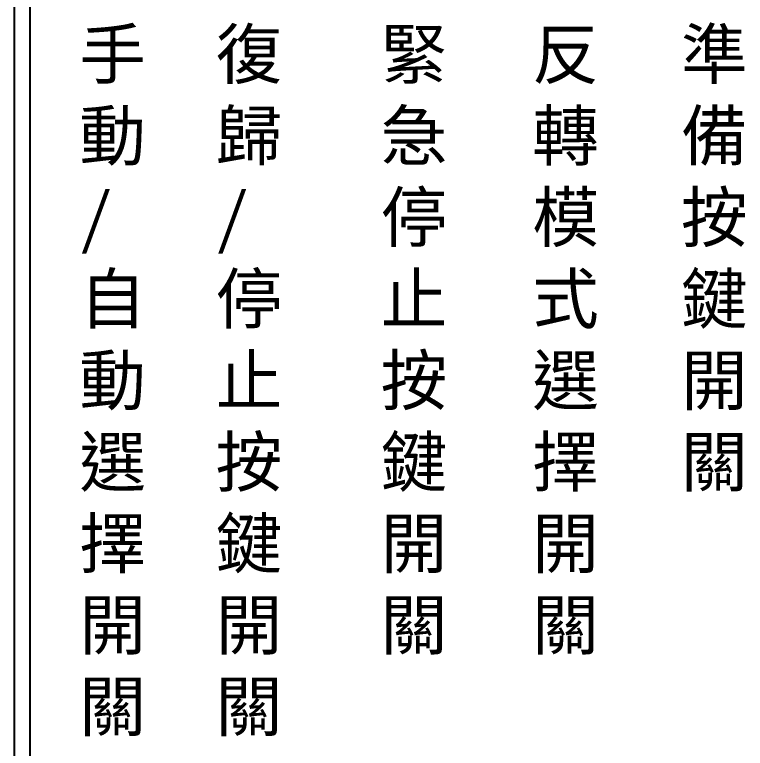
# Model space of a CAD drawing. Extents: x 325 to 612, y 3 to 207.
# Drawn here: x 325.3 to 383.6, y 39.9 to 98.4 of the extents above; entities that cross this region are included whole.
import ezdxf

# ---------------------------------------------------------------- set-up
doc = ezdxf.new("R2010")
doc.units = 0
doc.layers.add('圖框層', color=7, linetype='CONTINUOUS')
doc.layers.add('標尺寸層', color=3, linetype='CONTINUOUS')
doc.styles.add('CNS', font='romanc.shx', dxfattribs={"bigfont": 'chineset.shx'})

msp = doc.modelspace()

# ---------------------------------------------------------------- linework, layer by layer
at = {"layer": '圖框層', "color": 7}
for p, q in [((325.319, 3), (325.319, 206.969)), ((326.569, 4.25), (326.569, 205.719))]:
    msp.add_line(p, q, dxfattribs=at)

# ---------------------------------------------------------------- texts
at = {"layer": '標尺寸層', "color": 7, "char_height": 3.9, "width": 4.96081, "attachment_point": 1, "style": 'CNS'}
for s, insert in [('{\\fDFKai-SB|b0|i0|c136|p65;手動\\P/\\P自動選擇開關}', (330.478, 97.234)), ('{\\fDFKai-SB|b0|i0|c136|p65;復歸\\P/\\P停止按鍵開關}', (341.358, 97.234)), ('{\\fDFKai-SB|b0|i0|c136|p65;準備按鍵開關}', (378.494, 97.234)), ('{\\fDFKai-SB|b0|i0|c136|p65;緊急停止按鍵開關}', (354.527, 97.234)), ('{\\fDFKai-SB|b0|i0|c136|p65;反轉模式選擇開關}', (366.617, 97.234))]:
    msp.add_mtext(s, dxfattribs=dict(at, insert=insert))

doc.saveas('drawing.dxf')
